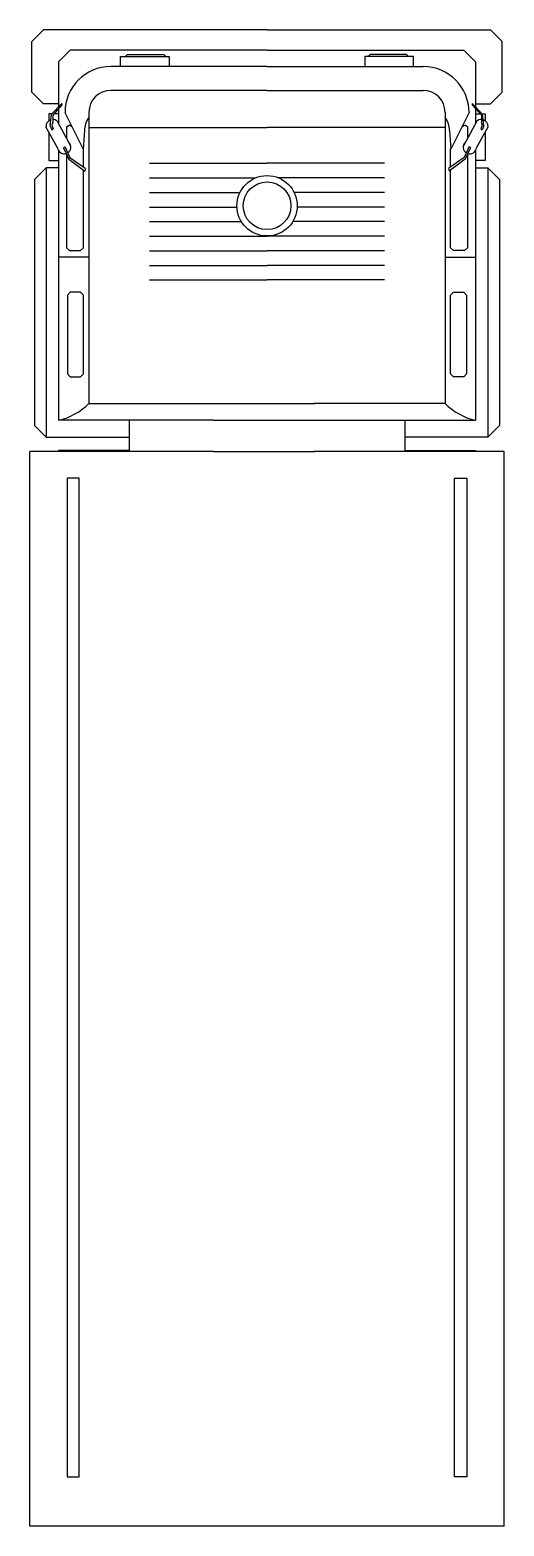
# Model space of a CAD drawing. Header units: millimetres. Extents: x 21.87 to 22.97, y 30.64 to 34.11.
import ezdxf

# ---------------------------------------------------------------- set-up
doc = ezdxf.new("R2010")
doc.units = ezdxf.units.MM

# ---------------------------------------------------------------- blocks, each defined once
blk = doc.blocks.new('furgone')
for p, q in [((0, 2.1376), (0.0541, 2.1917)), ((0.2891, 2.1917), (0.0541, 2.1917)), ((0.2891, 2.1917), (0.3432, 2.1376)), ((0.6937, 2.1781), (0.6396, 2.124)), ((0.6937, 2.1781), (1.8334, 2.1781)), ((1.8334, 2.1781), (1.8875, 2.124)), ((6.9367, 2.2), (1.9545, 2.2)), ((1.9545, 2.2), (1.9545, 1.3184)), ((6.9367, 2.2), (6.9367, 0.9803)), ((0, 1.1), (0, 2.1376)), ((0.3901, 2.1002), (0.3418, 2.0518)), ((0.3432, 2.0668), (0.3432, 2.1376)), ((0.3476, 2.0518), (0.3959, 2.0944)), ((0.3892, 2.0993), (0.3892, 2.1118)), ((0.3892, 2.1118), (0.4204, 2.1118)), ((0.3892, 2.0668), (0.3892, 2.0885)), ((0.4443, 2.106), (0.3901, 2.1002)), ((0.3959, 2.0944), (0.4269, 2.0944)), ((0.427, 2.0941), (0.4421, 2.0977)), ((0.4421, 2.0977), (0.4581, 2.0914)), ((0.4447, 2.1057), (0.4634, 2.0977)), ((0.5463, 2.0718), (0.4496, 2.1254)), ((0.4581, 2.0914), (0.4643, 2.0977)), ((0.4742, 2.1118), (0.6054, 2.1118)), ((0.6054, 2.1118), (0.6054, 2.0668)), ((0.6396, 2.0689), (0.6396, 2.124)), ((0.6396, 2.124), (1.8875, 2.124)), ((1.8875, 2.124), (1.8875, 2.0689)), ((0.0936, 2.0127), (0.1477, 2.0668)), ((0.0936, 1.1), (0.0936, 2.0127)), ((0.1477, 2.0668), (0.3567, 2.0668)), ((0.3416, 2.0514), (0.3478, 2.0514)), ((0.3646, 2.0668), (0.4349, 2.0668)), ((0.3823, 2.0373), (0.5535, 1.9523)), ((0.4238, 2.0729), (0.5371, 2.0112)), ((0.4489, 2.0297), (0.4416, 2.0178)), ((0.4487, 2.0043), (0.4416, 2.0178)), ((0.4489, 2.0297), (0.503, 2.0297)), ((0.541, 2.0383), (0.5912, 2.0151)), ((0.547, 2.0434), (0.5417, 2.038)), ((0.5468, 2.0441), (0.599, 2.0189)), ((0.5606, 2.0668), (1.8095, 2.0668)), ((0.5766, 2.0297), (1.0098, 2.0297)), ((0.5912, 2.0151), (0.6415, 1.9435)), ((0.599, 2.0189), (0.6551, 1.9454)), ((1.0233, 2.0162), (1.0098, 2.0297)), ((1.0233, 2.0162), (1.0233, 1.9656)), ((1.0529, 1.9263), (1.0529, 2.0668)), ((1.2157, 2.0125), (1.2292, 2.026)), ((1.2157, 1.9656), (1.2157, 2.0125)), ((1.2292, 2.026), (1.5941, 2.026)), ((1.5941, 2.026), (1.6077, 2.0125)), ((1.6077, 2.0125), (1.6077, 1.9656)), ((1.8095, 1.3182), (1.8095, 2.0668)), ((1.8875, 2.0689), (1.8875, 1.7411)), ((1.9499, 2.0668), (1.9545, 2.0668)), ((1.9499, 1.739), (1.9499, 2.0668)), ((2.0788, 2.0264), (6.7086, 2.0264)), ((2.0788, 1.9705), (2.0788, 2.0264)), ((6.7086, 2.0264), (6.7086, 1.9705)), ((0.4671, 1.947), (0.5535, 1.9523)), ((0.6355, 1.952), (0.5494, 1.952)), ((0.6421, 1.9428), (0.6555, 1.9446)), ((1.0098, 1.952), (0.65, 1.952)), ((1.0098, 1.952), (1.0233, 1.9656)), ((1.2292, 1.952), (1.2157, 1.9656)), ((1.5941, 1.952), (1.2292, 1.952)), ((1.6077, 1.9656), (1.5941, 1.952)), ((6.7086, 1.9705), (2.0788, 1.9705)), ((0.3823, 1.9263), (1.7315, 1.9263)), ((0.4524, 1.9263), (0.4524, 1.1)), ((1.7315, 1.9263), (1.7315, 1.3181)), ((0.1698, 1.1), (0.1698, 1.8248)), ((0.2808, 1.1), (0.2808, 1.8248)), ((0.1232, 1.7564), (0.1144, 1.7476)), ((0.1144, 1.7476), (0.1144, 1.5787)), ((0.1698, 1.779), (0.1232, 1.779)), ((0.1232, 1.779), (0.1232, 1.5544)), ((1.8095, 1.739), (1.9545, 1.739)), ((0.6182, 1.6454), (0.6182, 1.1)), ((0.6858, 1.6454), (0.6858, 1.1536)), ((0.7535, 1.6454), (0.7535, 1.2259)), ((0.8211, 1.6454), (0.8211, 1.2402)), ((0.8888, 1.6454), (0.8888, 1.2196)), ((0.9564, 1.6454), (0.9564, 1.1)), ((1.0241, 1.6454), (1.0241, 1.1)), ((1.0918, 1.6454), (1.0918, 1.1)), ((1.1594, 1.6454), (1.1594, 1.1)), ((0.1144, 1.5787), (0.1232, 1.57)), ((0.1232, 1.5544), (0.1698, 1.5544)), ((1.7315, 0.8509), (1.7315, 1.3218)), ((1.9545, 0.8513), (1.9545, 1.3218)), ((1.8095, 0.851), (1.8095, 1.3171)), ((0, 1.1), (0, 0.0624)), ((0.0936, 1.1), (0.0936, 0.1873)), ((0.1698, 1.1), (0.1698, 0.3752)), ((0.2808, 1.1), (0.2808, 0.3752)), ((0.4524, 0.2737), (0.4524, 1.1)), ((0.6182, 0.5546), (0.6182, 1.1)), ((0.6858, 0.5546), (0.6858, 1.0471)), ((0.9564, 0.5546), (0.9564, 1.1)), ((1.0241, 0.5546), (1.0241, 1.1)), ((1.0918, 0.5546), (1.0918, 1.1)), ((1.1594, 0.5546), (1.1594, 1.1)), ((0.7535, 0.5546), (0.7535, 0.9747)), ((0.8888, 0.5546), (0.8888, 0.9811)), ((6.9367, 0.9803), (6.9367, 0)), ((0.8211, 0.5546), (0.8211, 0.9604)), ((1.7315, 0.2737), (1.7315, 0.8509)), ((1.8095, 0.851), (1.8095, 0.1332)), ((1.9545, 0.8513), (1.9545, 0)), ((0.1144, 0.6213), (0.1232, 0.63)), ((0.1232, 0.421), (0.1232, 0.6456)), ((0.1232, 0.6456), (0.1698, 0.6456)), ((0.1144, 0.4524), (0.1144, 0.6213)), ((0.1232, 0.4436), (0.1144, 0.4524)), ((0.1698, 0.421), (0.1232, 0.421)), ((1.8095, 0.461), (1.9545, 0.461)), ((1.8875, 0.1311), (1.8875, 0.4589)), ((1.9499, 0.461), (1.9499, 0.1332)), ((0.3823, 0.2737), (1.7315, 0.2737)), ((0.3823, 0.1627), (0.5535, 0.2477)), ((0.4671, 0.253), (0.5535, 0.2477)), ((0.6355, 0.248), (0.5494, 0.248)), ((0.5912, 0.1849), (0.6415, 0.2565)), ((0.599, 0.1811), (0.6551, 0.2546)), ((0.6421, 0.2572), (0.6555, 0.2554)), ((1.0098, 0.248), (0.65, 0.248)), ((1.0098, 0.248), (1.0233, 0.2344)), ((1.0233, 0.1838), (1.0233, 0.2344)), ((1.0529, 0.2737), (1.0529, 0.1332)), ((1.2292, 0.248), (1.2157, 0.2344)), ((1.2157, 0.2344), (1.2157, 0.1875)), ((1.5941, 0.248), (1.2292, 0.248)), ((1.6077, 0.2344), (1.5941, 0.248)), ((1.6077, 0.1875), (1.6077, 0.2344)), ((6.7086, 0.2288), (2.0788, 0.2288)), ((2.0788, 0.2288), (2.0788, 0.173)), ((6.7086, 0.173), (6.7086, 0.2288)), ((0.0936, 0.1873), (0.1477, 0.1332)), ((0.3416, 0.1486), (0.3478, 0.1486)), ((0.3901, 0.0998), (0.3418, 0.1482)), ((0.3476, 0.1482), (0.3959, 0.1056)), ((0.4238, 0.1271), (0.5371, 0.1888)), ((0.4487, 0.1957), (0.4416, 0.1822)), ((0.4489, 0.1703), (0.4416, 0.1822)), ((0.4489, 0.1703), (0.503, 0.1703)), ((0.541, 0.1617), (0.5912, 0.1849)), ((0.547, 0.1566), (0.5417, 0.162)), ((0.5468, 0.1559), (0.599, 0.1811)), ((0.5766, 0.1703), (1.0098, 0.1703)), ((1.0233, 0.1838), (1.0098, 0.1703)), ((1.2157, 0.1875), (1.2292, 0.174)), ((1.2292, 0.174), (1.5941, 0.174)), ((1.5941, 0.174), (1.6077, 0.1875)), ((2.0788, 0.173), (6.7086, 0.173)), ((0.1477, 0.1332), (0.3567, 0.1332)), ((0.3432, 0.1332), (0.3432, 0.0624)), ((0.3646, 0.1332), (0.4349, 0.1332)), ((0.3892, 0.1332), (0.3892, 0.1115)), ((0.3892, 0.1007), (0.3892, 0.0882)), ((0.3892, 0.0882), (0.4204, 0.0882)), ((0.4443, 0.094), (0.3901, 0.0998)), ((0.3959, 0.1056), (0.4269, 0.1056)), ((0.427, 0.1059), (0.4421, 0.1023)), ((0.4421, 0.1023), (0.4581, 0.1086)), ((0.4447, 0.0943), (0.4634, 0.1023)), ((0.5463, 0.1282), (0.4496, 0.0746)), ((0.4581, 0.1086), (0.4643, 0.1023)), ((0.4742, 0.0882), (0.6054, 0.0882)), ((0.5606, 0.1332), (1.8095, 0.1332)), ((0.6054, 0.0882), (0.6054, 0.1332)), ((0.6396, 0.1311), (0.6396, 0.076)), ((0.6396, 0.076), (1.8875, 0.076)), ((0.6937, 0.0219), (0.6396, 0.076)), ((1.8334, 0.0219), (1.8875, 0.076)), ((1.8875, 0.076), (1.8875, 0.1311)), ((1.9499, 0.1332), (1.9545, 0.1332)), ((0, 0.0624), (0.0541, 0.0083)), ((0.2891, 0.0083), (0.0541, 0.0083)), ((0.2891, 0.0083), (0.3432, 0.0624)), ((0.6937, 0.0219), (1.8334, 0.0219)), ((6.9367, 0), (1.9545, 0))]:
    blk.add_line(p, q)
for radius in [0.1401, 0.1105]:
    blk.add_circle((0.8154, 1.1003), radius)
for centre, radius, start, end in [((0.4463, 2.0944), 0.0311, 180.06506, 223.85755), ((0.4463, 2.0944), 0.0311, 83.81708, 164.00245), ((0.3823, 1.8248), 0.2124, 90, 180), ((0.5436, 2.0411), 0.0308, 223.74503, 328.3959), ((0.5436, 2.0411), 0.0308, 338.42556, 85.03875), ((1.5368, 2.1263), 0.279, 314.22871, 347.69501), ((0.4671, 1.8455), 0.1015, 90, 127.20265), ((0.3823, 1.8248), 0.1015, 90, 180), ((0.3823, 0.3752), 0.2124, 180, 270), ((0.3823, 0.3752), 0.1015, 180, 270), ((0.4671, 0.3545), 0.1015, 232.79735, 270), ((1.5368, 0.0737), 0.279, 12.30499, 45.77129), ((0.5436, 0.1589), 0.0308, 31.6041, 136.25497), ((0.5436, 0.1589), 0.0308, 274.96125, 21.57444), ((0.4463, 0.1056), 0.0311, 136.14245, 179.93494), ((0.4463, 0.1056), 0.0311, 195.99755, 276.18292)]:
    blk.add_arc(centre, radius, start, end)

msp = doc.modelspace()

# ---------------------------------------------------------------- block references
at = {"xscale": 0.5, "yscale": 0.5, "zscale": 0.5, "rotation": 270}
msp.add_blockref('furgone', (21.8724, 34.1058), dxfattribs=at)

doc.saveas('drawing.dxf')
